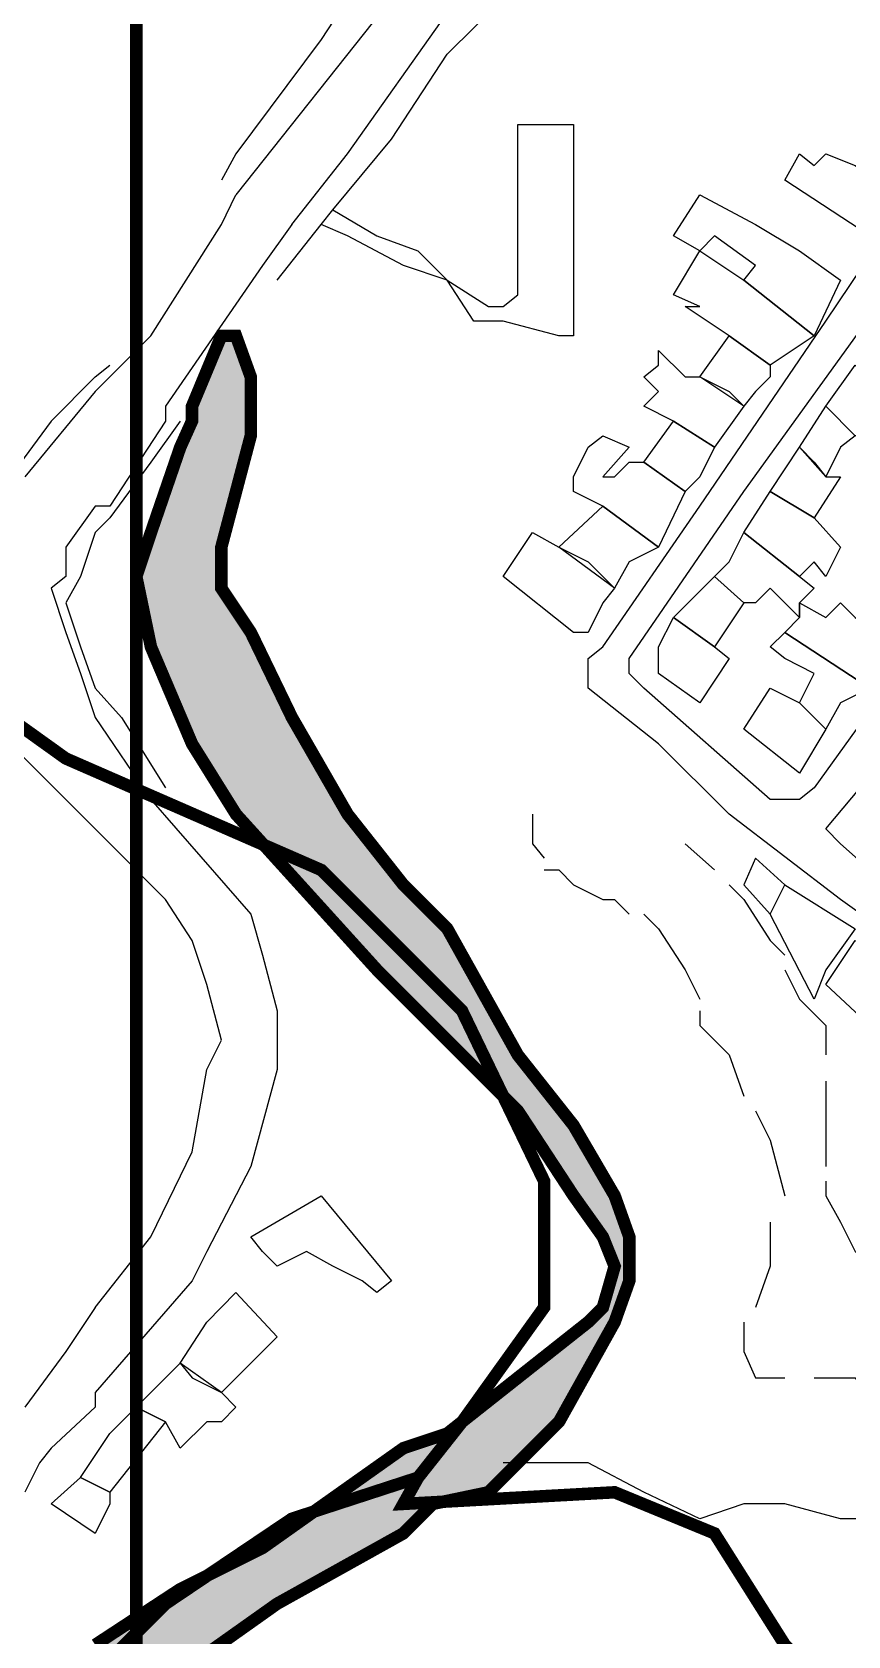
# Model space of a CAD drawing. Header units: millimetres. Extents: x -3588 to 75209, y -3737 to 38254.
# Drawn here: x 4035.4 to 4113.9, y 20195.7 to 20350 of the extents above; entities that cross this region are included whole.
import ezdxf

# ---------------------------------------------------------------- set-up
doc = ezdxf.new("R2010")
doc.units = ezdxf.units.MM
doc.layers.add('H', color=250, linetype='Continuous')
doc.layers.add('P', color=253, linetype='Continuous')

msp = doc.modelspace()

# ---------------------------------------------------------------- hatches: boundary and pattern name
at = {"layer": 'H', "linetype": 'Continuous'}
msp.add_hatch(color=256, dxfattribs=at).paths.add_polyline_path([(4041.519, 20186.375), (4041.519, 20194.553), (4049.697, 20199.914), (4057.891, 20204.155), (4071.43, 20213.469), (4075.383, 20214.877), (4088.938, 20225.888), (4090.346, 20227.024), (4091.754, 20231.249), (4090.346, 20233.794), (4087.529, 20238.035), (4082.168, 20246.213), (4068.613, 20259.768), (4055.058, 20274.443), (4051.105, 20281.213), (4046.88, 20290.815), (4045.744, 20297.585), (4046.88, 20301.538), (4049.697, 20309.731), (4051.105, 20312.548), (4051.105, 20313.972), (4053.65, 20320.742), (4055.058, 20320.742), (4056.482, 20316.501), (4056.482, 20311.14), (4053.65, 20300.417), (4053.65, 20296.176), (4056.482, 20292.223), (4060.435, 20284.046), (4066.068, 20274.443), (4071.43, 20267.674), (4075.383, 20263.721), (4082.168, 20251.574), (4087.529, 20244.804), (4091.754, 20238.035), (4093.179, 20233.794), (4093.179, 20229.841), (4091.754, 20225.888), (4086.393, 20216.286), (4079.624, 20209.516), (4073.974, 20208.108), (4071.43, 20205.563), (4059.299, 20198.794), (4045.744, 20189.192), (4041.519, 20186.375), (4041.519, 20186.375)])

# ---------------------------------------------------------------- linework, layer by layer
at = {"layer": 'P', "const_width": 1.2}
for points in [[(4045.472, 14444.355), (4045.472, 23770.582)], [(4041.519, 20194.841), (4049.697, 20200.202), (4057.602, 20204.155), (4071.158, 20213.757), (4075.383, 20215.166), (4088.938, 20225.888), (4090.346, 20227.296), (4091.482, 20231.249), (4090.346, 20234.082), (4087.529, 20238.035), (4082.168, 20246.213), (4068.613, 20259.768), (4055.058, 20274.731), (4050.833, 20281.501), (4046.88, 20290.815), (4045.472, 20297.585), (4046.88, 20301.826), (4049.697, 20310.02), (4050.833, 20312.548), (4050.833, 20313.972), (4053.65, 20320.742), (4055.058, 20320.742), (4056.482, 20316.789), (4056.482, 20311.14), (4053.65, 20300.417), (4053.65, 20296.464), (4056.482, 20292.223), (4060.435, 20284.046), (4065.796, 20274.731), (4071.158, 20267.946), (4075.383, 20263.721), (4082.168, 20251.574), (4087.529, 20244.804), (4091.482, 20238.035), (4092.891, 20234.082), (4092.891, 20229.841), (4091.482, 20225.888), (4086.121, 20216.286), (4079.335, 20209.516), (4073.974, 20208.396), (4071.158, 20205.563), (4059.011, 20198.794), (4045.472, 20189.192)], [(4107.854, 20194.841), (4101.085, 20205.563), (4091.482, 20209.516), (4071.158, 20208.396), (4072.566, 20210.925), (4076.807, 20216.286), (4084.697, 20227.296), (4084.697, 20239.443), (4076.807, 20255.815), (4063.252, 20269.37), (4038.686, 20280.093), (4023.723, 20290.815), (4016.953, 20305.779)], [(4023.723, 20290.815), (4038.686, 20280.093), (4063.252, 20269.37), (4076.807, 20255.815), (4084.697, 20239.443), (4084.697, 20227.296), (4076.807, 20216.286), (4072.566, 20210.925), (4060.435, 20206.972), (4048.288, 20198.794), (4038.686, 20189.192)], [(3926.34, 20024.049), (3933.11, 20030.835), (3937.062, 20034.788), (3952.026, 20039.013), (3962.748, 20041.557), (3975.183, 20045.798), (3984.497, 20051.16), (3988.722, 20060.474), (3987.314, 20074.013), (3984.497, 20095.762), (3984.497, 20114.662), (3987.314, 20124.264), (3996.628, 20141.773), (4010.183, 20158.144), (4018.361, 20166.322), (4025.147, 20178.469), (4038.686, 20189.192), (4048.288, 20198.794), (4060.435, 20206.972), (4072.566, 20210.925)], [(4072.566, 20210.925), (4071.158, 20208.396), (4091.482, 20209.516), (4101.085, 20205.563), (4107.854, 20194.841), (4114.624, 20188.071), (4125.346, 20185.239), (4147.095, 20185.239), (4170.237, 20182.422), (4170.237, 20167.747), (4172.781, 20155.312), (4175.598, 20140.636), (4175.598, 20129.626), (4171.645, 20122.856), (4165.996, 20110.725), (4163.467, 20103.94), (4168.828, 20083.615), (4179.551, 20066.123), (4187.745, 20046.919), (4187.745, 20034.788), (4179.551, 20021.233)]]:
    msp.add_lwpolyline(points, dxfattribs=at)
at = {"layer": 'P'}
for points in [[(4082.168, 20373.522), (4080.76, 20372.114), (4077.927, 20365.344), (4070.021, 20353.198), (4055.058, 20334.297)], [(4079.335, 20372.114), (4073.974, 20365.344), (4068.613, 20357.439), (4063.252, 20349.245), (4055.058, 20338.234), (4053.65, 20335.706)], [(4060.435, 20331.465), (4065.796, 20338.234), (4075.383, 20351.789), (4082.168, 20356.03), (4087.529, 20359.983), (4092.891, 20362.8), (4097.132, 20364.208)], [(4064.372, 20332.873), (4070.021, 20339.658), (4075.383, 20347.836), (4080.76, 20353.198), (4087.529, 20358.559), (4092.891, 20359.983), (4097.132, 20361.391), (4102.493, 20361.391), (4107.854, 20362.8), (4118.577, 20361.391), (4132.132, 20359.983), (4144.551, 20359.983), (4149.912, 20358.559), (4156.681, 20357.439), (4159.226, 20357.439), (4162.059, 20356.03), (4162.059, 20354.622), (4160.634, 20354.622), (4153.865, 20351.789), (4144.551, 20349.245), (4137.781, 20345.02), (4129.587, 20341.067), (4124.226, 20338.234), (4121.409, 20337.114)], [(4106.446, 20276.14), (4094.299, 20286.862), (4092.891, 20288.271), (4092.891, 20289.695), (4103.901, 20305.779), (4118.577, 20326.103), (4122.818, 20331.465), (4124.226, 20332.873), (4145.671, 20343.883), (4152.456, 20346.428), (4155.273, 20347.836), (4158.106, 20347.836), (4159.226, 20347.836), (4149.912, 20334.297), (4133.54, 20311.14), (4118.577, 20288.271), (4110.671, 20277.26), (4109.262, 20276.14), (4107.854, 20276.14), (4106.446, 20276.14)], [(4064.372, 20332.873), (4068.613, 20330.344), (4072.566, 20328.92), (4075.383, 20326.103), (4079.335, 20323.559), (4080.76, 20323.559), (4082.168, 20324.695), (4082.168, 20327.512), (4082.168, 20331.465), (4082.168, 20332.873), (4082.168, 20335.706), (4082.168, 20341.067), (4087.529, 20341.067), (4087.529, 20332.873), (4087.529, 20322.15), (4087.529, 20320.742), (4086.121, 20320.742), (4080.76, 20322.15), (4077.927, 20322.15), (4075.383, 20326.103), (4071.158, 20327.512), (4065.796, 20330.344), (4063.252, 20331.465)], [(4114.624, 20337.114), (4118.577, 20334.297), (4116.032, 20330.344), (4107.854, 20335.706), (4109.262, 20338.234), (4110.671, 20337.114), (4111.807, 20338.234), (4114.624, 20337.114)], [(4053.65, 20331.465), (4055.058, 20334.297)], [(4128.179, 20255.815), (4113.215, 20266.537), (4102.493, 20274.731), (4095.707, 20281.501), (4088.938, 20286.862), (4088.938, 20288.271), (4088.938, 20289.695), (4090.346, 20290.815), (4099.66, 20304.37), (4111.807, 20322.15), (4119.985, 20334.297)], [(4109.262, 20328.92), (4113.215, 20326.103), (4110.671, 20320.742), (4103.901, 20326.103), (4105.021, 20327.512), (4101.085, 20330.344), (4099.66, 20328.92), (4097.132, 20330.344), (4099.66, 20334.297), (4105.021, 20331.465), (4109.262, 20328.92)], [(4063.252, 20331.465), (4064.372, 20332.873)], [(4044.047, 20317.909), (4046.88, 20320.742), (4053.65, 20331.465)], [(4060.435, 20331.465), (4057.602, 20327.512)], [(4059.011, 20326.103), (4063.252, 20331.465)], [(4103.901, 20326.103), (4110.671, 20320.742), (4106.446, 20317.909), (4102.493, 20320.742), (4098.252, 20323.559), (4099.66, 20323.559), (4097.132, 20324.695), (4099.66, 20328.92), (4103.901, 20326.103)], [(4057.602, 20327.512), (4048.288, 20313.972)], [(4106.446, 20316.789), (4105.021, 20315.381), (4103.901, 20313.972), (4099.66, 20316.789), (4102.493, 20320.742), (4106.446, 20317.909), (4106.446, 20316.789)], [(4102.493, 20315.381), (4103.901, 20313.972), (4101.085, 20310.02), (4097.132, 20312.548), (4094.299, 20313.972), (4095.707, 20315.381), (4094.299, 20316.789), (4095.707, 20317.909), (4095.707, 20319.334), (4098.252, 20316.789), (4099.66, 20316.789), (4102.493, 20315.381)], [(4041.519, 20315.381), (4044.047, 20317.909)], [(4041.519, 20316.789), (4042.927, 20317.909)], [(4117.456, 20315.381), (4122.818, 20312.548), (4121.409, 20311.14), (4117.456, 20313.972), (4117.456, 20312.548), (4116.032, 20311.14), (4114.624, 20311.14), (4111.807, 20313.972), (4114.624, 20317.909), (4117.456, 20315.381)], [(4041.519, 20316.789), (4037.278, 20312.548), (4033.325, 20307.187), (4030.508, 20305.779), (4029.372, 20305.779), (4027.964, 20307.187), (4026.555, 20308.595)], [(4041.519, 20315.381), (4034.733, 20307.187)], [(4048.288, 20313.972), (4048.288, 20312.548), (4042.927, 20304.37), (4041.519, 20304.37)], [(4113.215, 20310.02), (4111.807, 20307.187), (4109.262, 20310.02), (4111.807, 20313.972), (4114.624, 20311.14), (4113.215, 20310.02)], [(4049.697, 20312.548), (4046.88, 20308.595), (4042.927, 20303.234), (4041.519, 20301.826)], [(4099.66, 20307.187), (4098.252, 20305.779), (4094.299, 20308.595), (4097.132, 20312.548), (4101.085, 20310.02), (4099.66, 20307.187)], [(4091.482, 20307.187), (4092.891, 20308.595), (4094.299, 20308.595), (4098.252, 20305.779), (4095.707, 20300.417), (4090.346, 20304.37), (4087.529, 20305.779), (4087.529, 20307.187), (4088.938, 20310.02), (4090.346, 20311.14), (4092.891, 20310.02), (4090.346, 20307.187), (4091.482, 20307.187)], [(4110.671, 20308.595), (4111.807, 20307.187), (4113.215, 20307.187), (4110.671, 20303.234), (4106.446, 20305.779), (4109.262, 20310.02), (4110.671, 20308.595)], [(4110.671, 20303.234), (4113.215, 20300.417), (4111.807, 20297.585), (4110.671, 20299.009), (4109.262, 20297.585), (4103.901, 20301.826), (4106.446, 20305.779), (4110.671, 20303.234)], [(4041.519, 20304.37), (4038.686, 20300.417)], [(4092.891, 20299.009), (4091.482, 20296.464), (4086.121, 20300.417), (4090.346, 20304.37), (4095.707, 20300.417), (4092.891, 20299.009)], [(4041.519, 20301.826), (4040.11, 20297.585), (4038.686, 20295.056), (4040.11, 20290.815), (4041.519, 20286.862)], [(4088.938, 20299.009), (4091.482, 20296.464), (4090.346, 20295.056), (4088.938, 20292.223), (4087.529, 20292.223), (4080.76, 20297.585), (4083.576, 20301.826), (4086.121, 20300.417), (4088.938, 20299.009)], [(4102.493, 20299.009), (4103.901, 20301.826), (4109.262, 20297.585), (4110.671, 20296.464), (4109.262, 20295.056), (4109.262, 20293.648), (4106.446, 20296.464), (4105.021, 20295.056), (4103.901, 20295.056), (4101.085, 20297.585), (4102.493, 20299.009)], [(4038.686, 20300.417), (4038.686, 20297.585), (4037.278, 20296.464), (4038.686, 20292.223), (4040.11, 20288.271)], [(4101.085, 20290.815), (4097.132, 20293.648), (4101.085, 20297.585), (4103.901, 20295.056), (4101.085, 20290.815)], [(4114.624, 20293.648), (4118.577, 20290.815), (4116.032, 20286.862), (4107.854, 20292.223), (4109.262, 20293.648), (4109.262, 20295.056), (4111.807, 20293.648), (4113.215, 20295.056), (4114.624, 20293.648)], [(4099.66, 20285.454), (4095.707, 20288.271), (4095.707, 20290.815), (4097.132, 20293.648), (4101.085, 20290.815), (4102.493, 20289.695), (4099.66, 20285.454)], [(4113.215, 20285.454), (4111.807, 20282.909), (4109.262, 20285.454), (4110.671, 20288.271), (4107.854, 20289.695), (4106.446, 20290.815), (4107.854, 20292.223), (4116.032, 20286.862), (4113.215, 20285.454)], [(4040.11, 20288.271), (4041.519, 20284.046)], [(4147.095, 20247.621), (4134.948, 20255.815), (4119.985, 20265.129), (4116.032, 20269.37), (4113.215, 20271.899), (4111.807, 20273.323), (4117.456, 20280.093), (4122.818, 20288.271), (4124.226, 20288.271), (4125.346, 20288.271), (4158.106, 20265.129), (4159.226, 20263.721), (4148.504, 20247.621), (4147.095, 20247.621)], [(4041.519, 20286.862), (4044.047, 20284.046), (4048.288, 20277.26)], [(4109.262, 20285.454), (4111.807, 20282.909), (4109.262, 20278.684), (4103.901, 20282.909), (4106.446, 20286.862), (4109.262, 20285.454)], [(4041.519, 20273.323), (4033.325, 20281.501), (4030.508, 20284.046)], [(4041.519, 20284.046), (4046.88, 20276.14), (4056.482, 20265.129), (4057.602, 20261.176), (4059.011, 20255.815), (4059.011, 20250.166), (4056.482, 20240.852), (4052.241, 20232.674), (4050.833, 20229.841), (4041.519, 20219.118)], [(4083.576, 20274.731), (4083.576, 20271.899), (4084.697, 20270.49)], [(4041.519, 20227.296), (4046.88, 20234.082), (4050.833, 20242.26), (4052.241, 20250.166), (4053.65, 20252.998), (4052.241, 20258.36), (4050.833, 20262.585), (4048.288, 20266.537), (4041.519, 20273.323)], [(4098.252, 20271.899), (4101.085, 20269.37)], [(4084.697, 20269.37), (4086.121, 20269.37), (4087.529, 20267.946), (4090.346, 20266.537), (4091.482, 20266.537), (4092.891, 20265.129)], [(4107.854, 20267.946), (4105.021, 20270.49), (4103.901, 20267.946), (4106.446, 20265.129)], [(4102.493, 20267.946), (4103.901, 20266.537), (4106.446, 20262.585), (4107.854, 20261.176)], [(4111.807, 20259.768), (4110.671, 20256.935), (4106.446, 20265.129), (4107.854, 20267.946), (4114.624, 20263.721), (4111.807, 20259.768)], [(4094.299, 20265.129), (4095.707, 20263.721), (4098.252, 20259.768), (4099.66, 20256.935)], [(4117.456, 20261.176), (4118.577, 20259.768), (4116.032, 20254.407), (4111.807, 20258.36), (4114.624, 20262.585), (4117.456, 20261.176)], [(4107.854, 20259.768), (4109.262, 20256.935), (4111.807, 20254.407), (4111.807, 20251.574)], [(4099.66, 20255.815), (4099.66, 20254.407), (4102.493, 20251.574), (4103.901, 20247.621)], [(4111.807, 20249.045), (4111.807, 20247.621), (4111.807, 20242.26), (4111.807, 20240.852)], [(4105.021, 20246.213), (4106.446, 20243.396), (4107.854, 20238.035)], [(4111.807, 20239.443), (4111.807, 20238.035), (4113.215, 20235.49), (4114.624, 20232.674), (4116.032, 20231.249)], [(4067.205, 20229.841), (4064.372, 20231.249), (4061.843, 20232.674), (4059.011, 20231.249), (4057.602, 20232.674), (4056.482, 20234.082), (4063.252, 20238.035), (4070.021, 20229.841), (4068.613, 20228.721), (4067.205, 20229.841)], [(4106.446, 20235.49), (4106.446, 20231.249), (4105.021, 20227.296)], [(4052.241, 20225.888), (4055.058, 20228.721), (4059.011, 20224.48), (4053.65, 20219.118), (4049.697, 20221.935), (4052.241, 20225.888)], [(4041.519, 20227.296), (4038.686, 20223.071)], [(4103.901, 20225.888), (4103.901, 20224.48), (4103.901, 20223.071), (4105.021, 20220.527), (4106.446, 20220.527), (4107.854, 20220.527)], [(4038.686, 20223.071), (4034.733, 20217.71)], [(4050.833, 20220.527), (4053.65, 20219.118), (4055.058, 20217.71), (4053.65, 20216.286), (4052.241, 20216.286), (4049.697, 20213.757), (4048.288, 20216.286), (4045.472, 20217.71), (4049.697, 20221.935), (4050.833, 20220.527)], [(4110.671, 20220.527), (4111.807, 20220.527), (4113.215, 20220.527), (4114.624, 20220.527), (4117.456, 20216.286)], [(4041.519, 20219.118), (4041.519, 20217.71)], [(4041.519, 20217.71), (4037.278, 20213.757)], [(4042.927, 20215.166), (4045.472, 20217.71), (4048.288, 20216.286), (4042.927, 20209.516), (4040.11, 20210.925), (4042.927, 20215.166)], [(4037.278, 20213.757), (4036.157, 20212.349), (4034.733, 20209.516)], [(4138.901, 20204.155), (4137.781, 20204.155), (4133.54, 20202.747), (4129.587, 20202.747), (4122.818, 20205.563), (4118.577, 20206.972), (4113.215, 20206.972), (4107.854, 20208.396), (4103.901, 20208.396), (4099.66, 20206.972), (4094.299, 20209.516), (4088.938, 20212.349), (4084.697, 20212.349), (4080.76, 20212.349)], [(4042.927, 20209.516), (4042.927, 20208.396), (4041.519, 20205.563), (4037.278, 20208.396), (4040.11, 20210.925), (4042.927, 20209.516)]]:
    msp.add_lwpolyline(points, dxfattribs=at)

doc.saveas('drawing.dxf')
